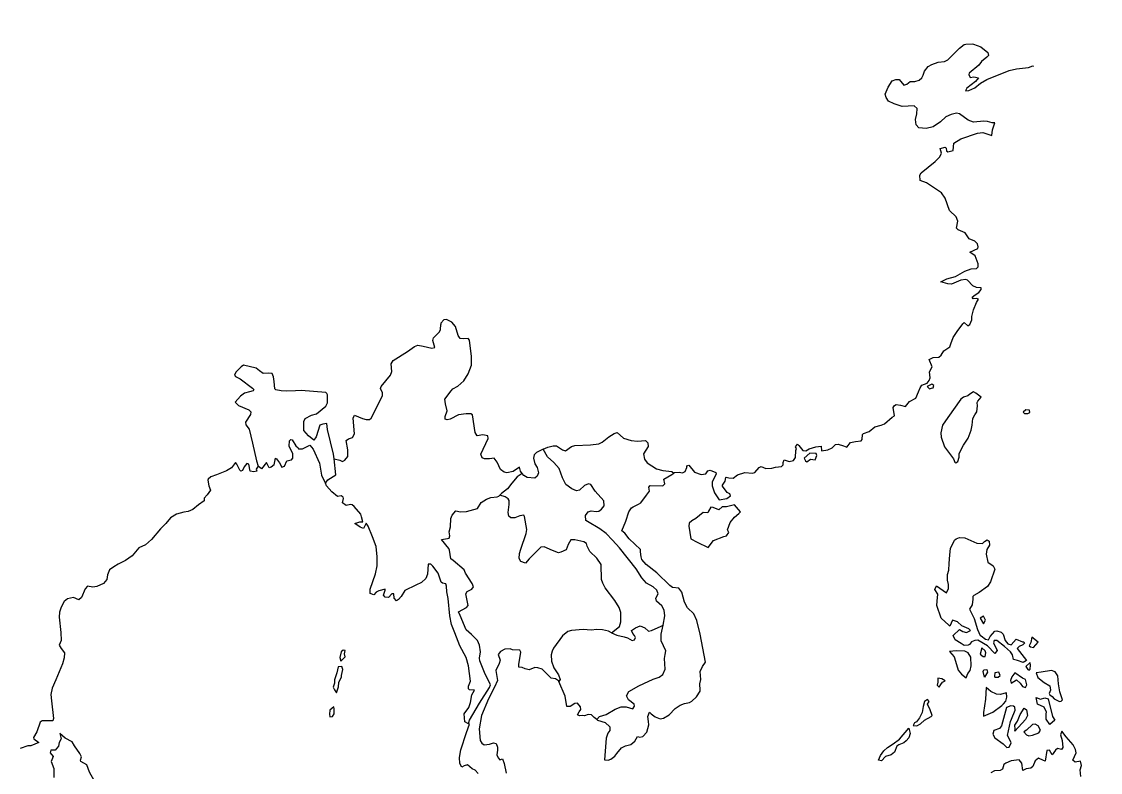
# Model space of a CAD drawing. Extents: x -180 to 180, y -90 to 90.
# Drawn here: x 78.58 to 127.37, y 7.94 to 41.9 of the extents above; entities that cross this region are included whole.
import ezdxf

# ---------------------------------------------------------------- set-up
doc = ezdxf.new("R2010")
doc.units = 0
doc.header["$MEASUREMENT"] = 0
for name, color, linetype in [('POLITICAL_BOUNDARIES', 41, 'CONTINUOUS'), ('SHORE', 131, 'CONTINUOUS'), ('World_Raster', 7, 'CONTINUOUS')]:
    doc.layers.add(name, color=color, linetype=linetype)
picture_1 = doc.add_image_def('image1.tif', size_in_pixel=(720, 360))

msp = doc.modelspace()

# ---------------------------------------------------------------- linework, layer by layer
at = {"layer": 'POLITICAL_BOUNDARIES', "linetype": 'Continuous'}
for points in [[(101.217651, 21.459393), (101.148643, 21.566931), (101.09832, 21.738077), (100.815834, 21.552296), (100.52446, 21.480755), (100.41362, 21.518194), (100.243874, 21.63785), (100.09034, 21.973486), (99.95916, 22.144156), (99.742523, 22.123859), (99.514587, 22.122528), (99.412216, 22.16638), (99.359604, 22.324816), (99.687233, 23.037846), (99.6726, 23.158405), (99.437653, 23.201479), (99.18866, 23.168289), (99.097633, 23.313803), (98.972832, 24.106728), (98.90242, 24.163462), (98.687157, 24.155865), (98.340416, 24.115755), (97.971535, 23.9168), (97.831673, 23.877882), (97.734261, 23.909077), (97.73452, 24.029715), (97.834831, 24.290606), (97.761787, 24.607637), (97.727715, 24.816969), (98.005486, 25.199492), (98.091629, 25.288857), (98.310837, 25.410734), (98.585953, 25.647194), (98.779076, 25.97204), (98.937408, 26.360151), (98.929024, 26.75363), (98.840897, 27.495714), (98.775406, 27.558802), (98.548767, 27.544809), (98.419685, 27.56311), (98.321747, 27.702173), (98.212326, 28.107725), (98.033661, 28.303431), (97.806686, 28.429066), (97.682129, 28.409302), (97.544357, 28.256205), (97.544083, 28.199087)], [(92.713623, 22.127398), (92.981461, 22.059107), (93.095947, 21.996269), (93.208305, 22.054083), (93.331329, 22.219896), (93.33831, 22.524738), (93.269562, 22.943424), (93.37207, 23.026562), (93.552406, 23.091112), (93.638748, 23.250349), (93.572868, 23.967482), (93.632317, 24.094826), (93.997444, 23.950891), (94.172859, 23.901123), (94.311897, 23.895576), (94.388519, 23.953171), (94.905029, 24.965708), (94.905266, 25.111727), (94.818512, 25.295328), (94.83886, 25.390665), (95.26123, 25.900961), (95.322021, 26.072695), (95.2966, 26.415333), (95.38549, 26.574528), (96.036354, 26.971821), (96.35981, 27.202183), (96.500351, 27.260118), (96.751266, 27.223469), (97.135162, 27.124132), (97.267853, 27.150286), (97.185249, 27.473507), (97.217484, 27.600628), (97.48558, 27.862381), (97.536057, 27.970554), (97.544083, 28.199087)], [(92.713623, 22.127398), (92.696854, 22.336851), (92.414711, 23.452785), (92.385948, 23.712959), (92.205666, 23.692867), (92.078903, 23.64134), (91.901482, 23.119623), (91.801048, 22.960295), (91.562767, 23.162104), (91.450508, 23.282099), (91.346779, 23.408491), (91.346466, 23.579935), (91.342491, 23.814861), (91.401283, 23.942192), (91.694519, 24.102638), (91.918556, 24.161079), (92.34095, 24.506411), (92.412476, 24.659212), (92.417702, 25.014807), (92.392357, 25.0718), (92.342262, 25.115948), (91.22979, 25.204748), (90.978226, 25.203291), (90.566177, 25.17551), (90.31974, 25.199486), (90.078392, 25.248882), (90.035545, 25.293077), (90, 25.6166), (89.976295, 25.832352), (89.918114, 25.978031), (89.730736, 26.002352), (89.510399, 25.975677), (89.343117, 26.095329), (89.190758, 26.215071), (88.627106, 26.351492), (88.521851, 26.274702), (88.272186, 26.038364), (88.216194, 25.911079), (88.253693, 25.841459), (88.476067, 25.734819), (89.026794, 25.312635), (89.083244, 25.262167), (89.061989, 25.192205), (88.890434, 25.146778), (88.664696, 25.088335), (88.484375, 24.953959), (88.237946, 24.679489), (88.390366, 24.534321), (88.859093, 24.340191), (88.946281, 24.245457), (88.933212, 24.124731), (88.705971, 23.78051), (88.723816, 23.666313), (88.881851, 23.464027), (89.028381, 22.82987), (89.209282, 22.030809), (89.275917, 21.791309)], [(102.171516, 22.550688), (102.389114, 22.653547), (102.620651, 22.712029), (102.774025, 22.706573), (103.042511, 22.530355), (103.188721, 22.486761), (103.451447, 22.672413), (103.600937, 22.724083), (104.318665, 22.747301), (104.681778, 22.800203), (104.835106, 22.870935), (105.148216, 23.120363), (105.383095, 23.267754), (105.517097, 23.312975), (105.797638, 23.054289), (106.144806, 22.948376), (106.441803, 22.924707), (106.791695, 22.945782), (106.898193, 22.851168), (106.9235, 22.679901), (106.71106, 22.342167), (106.754219, 22.10751), (106.877106, 21.943142), (107.301781, 21.66626), (107.5812, 21.591694), (107.990288, 21.543282), (108.079277, 21.47904)], [(102.171516, 22.550688), (101.866096, 22.409229), (101.758026, 22.300665), (101.738708, 22.154509), (101.800606, 21.888197), (101.903137, 21.723711), (101.956558, 21.489098), (101.90744, 21.336414), (101.787811, 21.240477), (101.442146, 21.27656), (101.297417, 21.370966), (101.217651, 21.459393)], [(107.596954, 14.600504), (107.667076, 15.013734), (107.637657, 15.273951), (107.54174, 15.470259), (107.303421, 15.684793), (107.270798, 15.811617), (107.372238, 16.009075), (107.31118, 16.186541), (107.150017, 16.325302), (106.841858, 16.50131), (106.63002, 16.735027), (106.373436, 17.14629), (105.616325, 18.100718), (105.302299, 18.448126), (105.015831, 18.738541), (104.731384, 18.952763), (104.175652, 19.286045), (104.102974, 19.330059), (104.08374, 19.552179), (104.208427, 19.717995), (104.348244, 19.763258), (104.562134, 19.732761), (104.691208, 19.758917), (104.808716, 19.842146), (104.923347, 19.98885), (104.919479, 20.217413), (104.527748, 20.653248), (104.332756, 20.956882), (104.214859, 20.994291), (104.039803, 20.917074), (103.81073, 20.699854), (103.681572, 20.673702), (103.469887, 20.761368), (103.196602, 20.956604), (103.046539, 21.266855), (102.894348, 21.685032), (102.65007, 21.956636), (102.374252, 22.215353), (102.171516, 22.550688)], [(92.327332, 21.013403), (92.440636, 21.166939), (92.80127, 21.403996), (92.713623, 22.127398)], [(101.217651, 21.459393), (100.99144, 21.299335), (100.752991, 21.0249), (100.554054, 20.763405), (100.292099, 20.558685), (100.204811, 20.475622)], [(98.796906, 10.137455), (98.840866, 10.305548), (99.295517, 11.070598), (99.750252, 11.772078), (99.784752, 11.905681), (99.521004, 12.456776), (99.301239, 12.989073), (99.298943, 13.103394), (99.337318, 13.389457), (99.298141, 13.68777), (99.206673, 13.903198), (98.933647, 14.174713), (98.690582, 14.389235), (98.420906, 15.035509), (98.340698, 15.206523), (98.706528, 15.39921), (98.783432, 15.488578), (98.67923, 16.021473), (98.73661, 16.123419), (98.939644, 16.226231), (99.027275, 16.334719), (98.953735, 16.486702), (98.663193, 16.954958), (98.596786, 17.100634), (98.10585, 17.529604), (97.991257, 17.592442), (97.940926, 17.985874), (97.909698, 18.068253), (97.577133, 18.466368), (97.841743, 18.525076), (97.91481, 18.525507), (97.95372, 18.633682), (97.924553, 18.817667), (97.975983, 19.046581), (97.992485, 19.414976), (98.056564, 19.580448), (98.219322, 19.765547), (98.432518, 19.728687), (98.711807, 19.736675), (99.197006, 19.879206), (99.373817, 20.146936), (99.611626, 20.300716), (99.807617, 20.378059), (100.097725, 20.405151), (100.169044, 20.437315), (100.204811, 20.475622)], [(105.260193, 14.25647), (105.623367, 14.544423), (105.678078, 14.741627), (105.676819, 15.167147), (105.606346, 15.395366), (105.417976, 15.711803), (104.977074, 16.287134), (104.862274, 16.496023), (104.814064, 16.660851), (104.78791, 17.34655), (104.592392, 17.631165), (104.282753, 17.927795), (104.154152, 18.168354), (104.131226, 18.29521), (104.011337, 18.364365), (103.609756, 18.450901), (103.428192, 18.456194), (103.299828, 18.252241), (103.209587, 18.010412), (102.965057, 17.894678), (102.86515, 17.862337), (102.599724, 17.98144), (102.22364, 18.137985), (102.068314, 18.124374), (101.540428, 17.594206), (101.373718, 17.409065), (101.157303, 17.471304), (101.092102, 17.616983), (101.104568, 17.839312), (101.157303, 18.036486), (101.395233, 18.742735), (101.433113, 18.927105), (101.321266, 19.516979), (101.300766, 19.567669), (101.114502, 19.547522), (100.894325, 19.457344), (100.704071, 19.456228), (100.620895, 19.525593), (100.590767, 19.690512), (100.638916, 20.052723), (100.634262, 20.243187), (100.581139, 20.31908), (100.448486, 20.400848), (100.204811, 20.475622)], [(105.260193, 14.25647), (105.124649, 14.331886), (104.855278, 14.381102), (104.596352, 14.398629), (104.34552, 14.365396), (103.98658, 14.395039), (103.459152, 14.353828), (103.28669, 14.308342), (103.05204, 14.110067), (102.638237, 13.555037), (102.572136, 13.421257), (102.53817, 13.249556), (102.54985, 12.96379), (102.64856, 12.672172), (102.86779, 12.349516), (102.939621, 12.133955), (102.874443, 12.054696)], [(104.590843, 10.331385), (104.725479, 10.461097), (105.016266, 10.56446), (105.42775, 10.801949), (105.697372, 10.90519), (105.920891, 10.900153), (106.230743, 10.813051), (106.307045, 10.934207), (106.293709, 11.023069), (106.037727, 11.218482), (105.940514, 11.408471), (106.046211, 11.599679), (106.491714, 11.856396), (106.726616, 11.959427), (107.145561, 12.158822), (107.415047, 12.242985), (107.588165, 12.371048), (107.685928, 12.600294), (107.661491, 13.082887), (107.68396, 13.273574), (107.718254, 13.438924), (107.513367, 13.895018), (107.500412, 14.193451), (107.596954, 14.600504)], [(105.260193, 14.25647), (105.499855, 14.143555), (105.83139, 14.069297), (105.984688, 14.019384), (106.195419, 13.9063), (106.307365, 13.932367), (106.349861, 14.040591), (106.303757, 14.135592), (106.219856, 14.217658), (106.171562, 14.350755), (106.347633, 14.478827), (106.561668, 14.56265), (106.761452, 14.481257), (106.929642, 14.323463), (107.064384, 14.356014), (107.503082, 14.549145), (107.596954, 14.600504)]]:
    msp.add_lwpolyline(points, dxfattribs=at)
at = {"layer": 'SHORE', "linetype": 'Continuous'}
for points in [[(108.079277, 21.47904), (108.103691, 21.495975), (108.320366, 21.515484), (108.469604, 21.490396), (108.590935, 21.547825), (108.66259, 21.725832), (108.670311, 21.802076), (108.758667, 21.840368), (109.016701, 21.510614), (109.321068, 21.415979), (109.525543, 21.448174), (109.617973, 21.581766), (109.719749, 21.613745), (109.983482, 21.499954), (109.990433, 21.423754), (109.811813, 21.074018), (109.806595, 20.896152), (109.91526, 20.585135), (110.13192, 20.261644), (110.474953, 20.332239), (110.637321, 20.45327), (110.617783, 20.542168), (110.496834, 20.599081), (110.280891, 20.884455), (110.276093, 20.935261), (110.406242, 21.113398), (110.437485, 21.272257), (110.442497, 21.297668), (110.567108, 21.259823), (110.770088, 21.247549), (110.953262, 21.394035), (111.289261, 21.496374), (111.637886, 21.478071), (111.739746, 21.510044), (111.93766, 21.726427), (112.034874, 21.771093), (112.243187, 21.676262), (112.511528, 21.695885), (112.676178, 21.747049), (112.953186, 21.773039), (113.018997, 21.843046), (113.019226, 21.951033), (113.074974, 22.078186), (113.300385, 21.996094), (113.487343, 22.047302), (113.581367, 22.18088), (113.602753, 22.492165), (113.622955, 22.587481), (113.580284, 22.663618), (113.666245, 22.790825), (113.739647, 22.721119), (113.920448, 22.499187), (114.048828, 22.480412), (114.19281, 22.569639), (114.507538, 22.665573), (114.741127, 22.691475), (114.762413, 22.48192), (115.051476, 22.526987), (115.2472, 22.616335), (115.389191, 22.762724), (115.512459, 22.78838), (115.746178, 22.712656), (115.91037, 22.655846), (116.063713, 22.853065), (116.288368, 22.90435), (116.544281, 22.930302), (116.603882, 23.000294), (116.607559, 23.216259), (116.655724, 23.267174), (116.912796, 23.362993), (117.166374, 23.573126), (117.449066, 23.649942), (117.609558, 23.707445), (117.956917, 24.000357), (118.052757, 24.064066), (117.999756, 24.438688), (118.064926, 24.527746), (118.128571, 24.578699), (118.327904, 24.547363), (118.549301, 24.48431), (118.734871, 24.707008), (119.016609, 24.866386), (119.149017, 25.152468), (119.227333, 25.33046), (119.299515, 25.457623), (119.539047, 25.547039), (119.632278, 25.667898), (119.674011, 25.788654), (119.639694, 26.055311), (119.758553, 26.284185), (119.632568, 26.607801), (119.804375, 26.709772), (120.060699, 26.723003), (120.175018, 26.805807), (120.287758, 27.002911), (120.555473, 27.193985), (120.612549, 27.327463), (120.709564, 27.607077), (120.890167, 27.886866), (121.146042, 28.230303), (121.212227, 28.293953), (121.369576, 28.141867), (121.463371, 28.199221), (121.562187, 28.402634), (121.5495, 28.561352), (121.636177, 28.853632), (121.770416, 29.190453), (121.852829, 29.336679), (121.761864, 29.374588), (121.615128, 29.361576), (121.565575, 29.431322), (121.702103, 29.539557), (121.874054, 29.641508), (121.978027, 29.781425), (121.973984, 29.851254), (121.768898, 29.863527), (121.594933, 29.939369), (121.35891, 30.205551), (121.286186, 30.230803), (121.066399, 30.204954), (120.641533, 30.013582), (120.471214, 30.038622), (120.147331, 30.13319), (120.430595, 30.267122), (120.812332, 30.363155), (121.239136, 30.611675), (121.532097, 30.70752), (121.772591, 30.727074), (121.835533, 30.80974), (121.843895, 30.943092), (121.702538, 31.298359), (121.511551, 31.437635), (121.471939, 31.469311), (121.826973, 31.635124), (121.848701, 31.705), (121.809624, 31.844599), (121.687332, 31.964981), (121.434196, 32.078739), (121.254425, 32.34502), (120.941971, 32.477707), (120.864525, 32.560089), (120.92305, 32.864956), (120.844254, 33.061596), (120.543945, 33.353027), (120.353096, 33.911301), (120.177261, 34.152195), (119.824142, 34.386356), (119.503586, 34.607903), (119.224533, 34.708904), (119.206909, 34.956448), (119.263832, 35.058239), (119.892494, 35.561943), (120.111008, 35.78503), (120.179237, 35.950569), (120.117439, 36.160416), (120.343002, 36.211773), (120.400154, 36.17371), (120.407341, 36.052837), (120.473389, 36.002068), (120.708496, 36.07254), (120.740982, 36.403492), (121.059151, 36.601421), (121.813553, 36.8512), (122.050362, 36.877148), (122.183792, 36.839222), (122.459251, 36.750664), (122.484932, 36.998978), (122.596527, 37.317547), (122.47316, 37.317295), (122.26123, 37.380535), (122.098511, 37.392937), (121.638008, 37.353806), (121.39344, 37.442455), (120.991066, 37.721848), (120.861778, 37.753433), (120.621727, 37.695629), (120.373055, 37.593227), (120.144363, 37.369884), (119.802528, 37.133591), (119.488068, 37.062935), (119.158264, 37.09409), (119.040672, 37.221188), (119.015312, 37.463104), (119.070923, 37.724346), (119.078911, 37.966396), (118.948318, 38.080803), (118.403938, 38.060585), (118.044342, 38.180893), (117.793129, 38.301453), (117.682701, 38.466888), (117.643166, 38.619743), (117.778717, 38.932308), (117.956551, 39.219509), (118.113777, 39.27721), (118.27359, 39.271156), (118.478264, 39.016579), (118.616096, 39.067852), (118.763, 39.189259), (118.98494, 39.183331), (119.181313, 39.241104), (119.294266, 39.356075), (119.353088, 39.470951), (119.414345, 39.655998), (119.589165, 39.860405), (119.75145, 39.950016), (120.027489, 40.059135), (120.316391, 40.098076), (120.47641, 40.168747), (120.992088, 40.700787), (121.214272, 40.867653), (121.28894, 40.874207), (121.571671, 40.887585), (121.630394, 40.881298), (121.957291, 40.753925), (122.286011, 40.50499), (122.311569, 40.370693), (122.240181, 40.28101), (121.992645, 40.095051), (121.871803, 39.922379), (121.443069, 39.570805), (121.417007, 39.50061), (121.48584, 39.366863), (121.652626, 39.399075), (121.863823, 39.348488), (121.715446, 39.188831), (121.32737, 38.882095), (121.268997, 38.76725), (121.420151, 38.77393), (121.69207, 38.895573), (121.946838, 39.106419), (122.231155, 39.272732), (123.242729, 39.689175), (123.570099, 39.766361), (124.120193, 39.824856), (124.307747, 39.901756), (124.337555, 39.860115)], [(119.635094, 25.28051), (119.732658, 25.312458), (119.806274, 25.338015), (119.834518, 25.439692), (119.741287, 25.503014), (119.539154, 25.388262), (119.635094, 25.28051)], [(120.826057, 21.942171), (120.928307, 22.005903), (120.979507, 22.202908), (120.985641, 22.361713), (121.173401, 22.736851), (121.38607, 23.054882), (121.528984, 23.41721), (121.573746, 23.63961), (121.603088, 23.950884), (121.685204, 24.10984), (121.776222, 24.243416), (121.806763, 24.522943), (121.796371, 24.662647), (121.83403, 24.726246), (121.984177, 24.917097), (121.735023, 25.0944), (121.63253, 25.151339), (121.471306, 25.049391), (121.368271, 24.966604), (121.176857, 24.909048), (121.060638, 24.826225), (120.469986, 23.992956), (120.224419, 23.636755), (120.153946, 23.29998), (120.167755, 23.103106), (120.317101, 22.658823), (120.731766, 22.113459), (120.780243, 21.967482), (120.826057, 21.942171)], [(124.081436, 24.165714), (124.183998, 24.223093), (124.163086, 24.318317), (123.997955, 24.337017), (123.882896, 24.2288), (123.944313, 24.178131), (124.081436, 24.165714)], [(90, 21.849041), (90.073349, 22.150198), (90.106361, 22.124796), (90.246086, 21.947226), (90.360733, 21.750544), (90.478226, 21.795256), (90.584122, 22.036877), (90.788895, 22.075418), (90.853035, 22.151781), (90.855515, 22.342361), (90.687439, 22.697731), (90.699059, 22.939148), (90.767761, 22.996466), (90.823372, 22.977522), (90.983955, 22.711065), (91.09285, 22.616009), (91.108475, 22.57793), (91.285042, 22.578302), (91.613838, 22.737806), (91.774734, 22.560286), (92.049568, 21.925642), (92.149719, 21.379549), (92.270523, 21.132063), (92.327332, 21.013403)], [(89.275917, 21.791309), (89.198433, 21.646448), (89.22921, 21.563931), (89.084602, 21.531858), (88.927124, 21.556925), (88.860641, 21.874413), (88.771263, 21.912338), (88.657547, 21.753286), (88.580719, 21.594309), (88.503235, 21.568743), (88.451591, 21.613094), (88.325279, 21.879623), (88.256706, 21.955713), (88.071159, 21.71393), (87.844383, 21.580051), (87.397903, 21.401228), (87.140862, 21.305401), (87.022362, 21.203505), (86.999855, 21.152641), (87.047874, 20.892288), (87.129776, 20.708231), (86.978867, 20.485573), (86.841515, 20.336079), (86.836044, 20.220619), (86.589287, 20.033716), (86.322838, 19.823515), (86.11261, 19.74048), (85.918434, 19.714657), (85.582771, 19.622347), (85.316879, 19.459278), (85.110291, 19.198383), (84.862434, 18.950104), (84.466393, 18.472813), (84.191345, 18.224464), (83.88839, 18.100422), (83.58506, 17.727652), (83.28064, 17.517365), (82.953255, 17.351492), (82.750084, 17.243059), (82.557663, 17.102884), (82.471085, 16.873991), (82.438255, 16.664274), (82.28508, 16.479713), (81.992645, 16.345675), (81.800438, 16.319849), (81.572762, 16.363836), (81.456764, 16.242884), (81.291565, 15.843764), (81.166779, 15.740371), (80.939629, 15.854242), (80.663422, 15.790118), (80.503883, 15.662715), (80.367088, 15.408292), (80.293068, 15.192128), (80.290733, 14.963406), (80.365318, 14.271071), (80.373383, 13.908957), (80.279556, 13.686388), (80.381798, 13.540488), (80.523544, 13.350184), (80.51712, 13.121453), (80.427422, 12.848063), (80.126472, 12.123134), (79.973015, 11.747947), (79.914398, 11.461914), (79.935493, 11.16969), (80.029938, 10.3757), (79.993607, 10.267607), (79.704582, 10.266987), (79.509933, 10.272918), (79.426147, 10.209195), (79.275948, 9.776823), (79.130272, 9.509651), (79.141388, 9.452492), (79.363304, 9.294128), (79.001312, 9.147204), (78.863792, 9.140558), (78.517502, 9.012736)], [(90, 21.849041), (89.87384, 21.736811), (89.782616, 21.717554), (89.660286, 21.958683), (89.437546, 21.672354), (89.275917, 21.791309)], [(114.098869, 21.985081), (114.262474, 22.099752), (114.477661, 22.074806), (114.54998, 22.278208), (114.516037, 22.36072), (114.224533, 22.372799), (113.97171, 22.14995), (114.028625, 22.035746), (114.098869, 21.985081)], [(104.590843, 10.331385), (104.631462, 10.301651), (104.968529, 10.194372), (105.18219, 9.997884), (105.190948, 9.839061), (105.094109, 9.711782), (105.026039, 9.48927), (104.981285, 8.898292), (104.946144, 8.51064), (105.110741, 8.491942), (105.229347, 8.536676), (105.412086, 8.670497), (105.500252, 8.791405), (105.706741, 9.045988), (105.894417, 9.141691), (106.130257, 9.205737), (106.32206, 9.352289), (106.432938, 9.568548), (106.538727, 9.537002), (106.685692, 9.569093), (106.85994, 9.76007), (106.952271, 10.084297), (106.930656, 10.243081), (106.908051, 10.465394), (106.976822, 10.656144), (107.057457, 10.592788), (107.239288, 10.453398), (107.469376, 10.364954), (107.6157, 10.384332), (107.876541, 10.543728), (108.142387, 10.823841), (108.367943, 10.983161), (108.55648, 11.059802), (108.785187, 11.104766), (108.899567, 11.162193), (109.100967, 11.359571), (109.264961, 11.607699), (109.277016, 11.652194), (109.25209, 11.950741), (109.294609, 12.13506), (109.272095, 12.503485), (109.378204, 12.726066), (109.510788, 12.923304), (109.274811, 14.186997), (109.121422, 14.809235), (108.989784, 15.107532), (108.702606, 15.38008), (108.566727, 15.640242), (108.439812, 16.097353), (108.299011, 16.26856), (108.012833, 16.299715), (107.895691, 16.388399), (107.318634, 16.971582), (106.82592, 17.345327), (106.636726, 17.567251), (106.597511, 17.681511), (106.578865, 17.916508), (106.568108, 18.024467), (106.067795, 18.506168), (105.856979, 18.759808), (105.736244, 18.861183), (105.910629, 19.299852), (106.04705, 19.719381), (106.168533, 19.897495), (106.245331, 19.954824), (106.485092, 20.06333), (106.584587, 20.12706), (106.847961, 20.483335), (106.975235, 20.655109), (106.949921, 20.832922), (107.010696, 20.921978), (107.578003, 20.897764), (107.669464, 20.993242), (107.621475, 21.202759), (107.993439, 21.41951), (108.079277, 21.47904)], [(98.796906, 10.137455), (98.635315, 10.218839), (98.601524, 10.580913), (98.808945, 10.879963), (98.88723, 11.102509), (98.942039, 11.452053), (99.071014, 11.661988), (98.840729, 11.674205), (98.793839, 11.712214), (98.791969, 11.839283), (98.880203, 12.068185), (98.80043, 12.754152), (98.689583, 13.128747), (98.40255, 13.661781), (98.182808, 14.252139), (98.026649, 14.63298), (97.945961, 15.026674), (97.867737, 15.807908), (97.815109, 16.112726), (97.799774, 16.366793), (97.776886, 16.462042), (97.622139, 16.499821), (97.555656, 16.544144), (97.418655, 16.956779), (97.186745, 17.261206), (97.085289, 17.362633), (96.974052, 17.349678), (96.937737, 16.904932), (96.866562, 16.714199), (96.672913, 16.529549), (96.407562, 16.40193), (95.917465, 16.172186), (95.755989, 15.892322), (95.621864, 15.758624), (95.533485, 15.694902), (95.426636, 15.821735), (95.423866, 16.018661), (95.328461, 16.0121), (95.176308, 15.852963), (95.03167, 15.859011), (94.957077, 15.954141), (95.0233, 16.176626), (95.022942, 16.227444), (94.743385, 16.150608), (94.619263, 16.093176), (94.507751, 15.965877), (94.348022, 16.022711), (94.347015, 16.232351), (94.595673, 16.925331), (94.668526, 17.281235), (94.668999, 17.681442), (94.62413, 18.157785), (94.451073, 18.595751), (94.257378, 19.078119), (94.169243, 19.211329), (94.042709, 18.969664), (93.898331, 19.026525), (93.661606, 19.191185), (93.87867, 19.267885), (94.018661, 19.274532), (93.9515, 19.49037), (93.92749, 19.61101), (93.619667, 19.959732), (93.537987, 20.042145), (93.452148, 20.054665), (93.269295, 20.009806), (93.098091, 20.130138), (93.136948, 20.327143), (93.125145, 20.390644), (93.030762, 20.441259), (92.866455, 20.421858), (92.607018, 20.630934), (92.379959, 20.903606), (92.327332, 21.013403)], [(109.633316, 18.113592), (109.872742, 18.431705), (110.334984, 18.604206), (110.466187, 18.642599), (110.56514, 18.782549), (110.50238, 18.915815), (110.630692, 19.246391), (110.81617, 19.488159), (111.015472, 19.647383), (111.089027, 19.723755), (110.821014, 20.034433), (110.46199, 19.957447), (110.264275, 19.957026), (110.119545, 19.816978), (109.861313, 19.918058), (109.75399, 19.930529), (109.645912, 19.752447), (109.623779, 19.676178), (109.401825, 19.701113), (109.077347, 19.420931), (108.888641, 19.312555), (108.780563, 19.204344), (108.764145, 19.077267), (108.855591, 18.499418), (109.14225, 18.347574), (109.633316, 18.113592)], [(120.567291, 14.547918), (120.508774, 14.592264), (120.175346, 14.921875), (119.97551, 15.486807), (119.992378, 15.677415), (120.016624, 15.995092), (119.885078, 16.204424), (119.965691, 16.376112), (120.405769, 16.059439), (120.496788, 16.250198), (120.507118, 16.434435), (120.461792, 16.63126), (120.450226, 16.89167), (120.515205, 17.088734), (120.526703, 17.387297), (120.563469, 17.774853), (120.596741, 18.060764), (120.768044, 18.448595), (120.852531, 18.505941), (121.004082, 18.56979), (121.240036, 18.544882), (121.784447, 18.311022), (122.04351, 18.292524), (122.128319, 18.38798), (122.253258, 18.464466), (122.342674, 18.401138), (122.350815, 18.223303), (122.231483, 18.026142), (122.211098, 17.810135), (122.273964, 17.45455), (122.517311, 17.27722), (122.599243, 17.1313), (122.406975, 16.559195), (122.267616, 16.349276), (121.892265, 16.075335), (121.642647, 15.935046), (121.605934, 15.890505), (121.607231, 15.769805), (121.571838, 15.51564), (121.445862, 15.324806), (121.50296, 15.229635), (121.660477, 14.899653), (121.8153, 14.404493), (121.932457, 14.125231), (121.974075, 14.112615), (122.177124, 13.966942), (122.310257, 13.935463), (122.382919, 14.081739), (122.601074, 14.323605), (122.69014, 14.336493), (122.878288, 14.286079), (122.979836, 14.191005), (123.060013, 13.905314), (123.188728, 13.746779), (123.335434, 13.708979), (123.562874, 13.969924), (123.842178, 13.849828), (123.905563, 13.837247), (123.940559, 13.780158), (123.864906, 13.710114), (123.695038, 13.639872), (123.601288, 13.54439), (124.02256, 12.992603), (123.88063, 12.909717), (123.624878, 12.998105), (123.44265, 13.04218), (123.400635, 13.258086), (123.297356, 13.397615), (123.027824, 13.638438), (122.689079, 13.898171), (122.573006, 13.897923), (122.528938, 13.796182), (122.695663, 13.447144), (122.597755, 13.319885), (122.270958, 13.668581), (121.828606, 13.91538), (121.689835, 13.908722), (121.535385, 13.844871), (121.453384, 13.730351), (121.39077, 13.698454), (121.213028, 13.672656), (121.068176, 13.773988), (120.80217, 13.938588), (120.714294, 14.128975), (121.002266, 14.402745), (121.147476, 14.307777), (121.308624, 14.270004), (121.489105, 14.35933), (121.420898, 14.435407), (121.10025, 14.568119), (120.910072, 14.745586), (120.675102, 14.821311), (120.567291, 14.547918)], [(122.07885, 14.652803), (122.179588, 14.83089), (122.09082, 15.002212), (121.931267, 14.912938), (122.07885, 14.652803)], [(124.347473, 13.590459), (124.550224, 13.832282), (124.264694, 14.054016), (124.229118, 13.818894), (124.15567, 13.666269), (124.206184, 13.615555), (124.347473, 13.590459)], [(93.014908, 12.976781), (93.174484, 13.116893), (93.223312, 13.167826), (93.194717, 13.307527), (93.210464, 13.453689), (93.125511, 13.472557), (93.029602, 13.389767), (92.97422, 13.141877), (93.014908, 12.976781)], [(102.874443, 12.054696), (102.86216, 12.083105), (102.733421, 12.165421), (102.527573, 12.203096), (102.122246, 12.602464), (101.9272, 12.671934), (101.790306, 12.677988), (101.532784, 12.575791), (101.357323, 12.626234), (101.226692, 12.689488), (101.075294, 12.695514), (101.074913, 12.822572), (101.160645, 13.381823), (101.112373, 13.46431), (100.789116, 13.489025), (100.677597, 13.526902), (100.443344, 13.507343), (100.243668, 13.411621), (100.133995, 13.277972), (100.22683, 13.011345), (100.180779, 12.858766), (100.037369, 12.540805), (100.07476, 12.280405), (100.09893, 12.096217), (99.967087, 11.797338), (99.704964, 11.263099), (99.389839, 10.506372), (99.275017, 9.915251), (99.322319, 9.388015), (99.399284, 9.254759), (99.502121, 9.178738), (99.74984, 9.211037), (99.927711, 9.274957), (100.040924, 9.24343), (100.101685, 9.084723), (100.105789, 8.938603), (100.069565, 8.728846), (100.133041, 8.601913), (100.213013, 8.507037), (100.335205, 8.549022), (100.411377, 8.342019), (100.505585, 7.90382)], [(121.297699, 12.218068), (121.380997, 12.415176), (121.477303, 12.542446), (121.5205, 12.758533), (121.508148, 13.146021), (121.384331, 13.349044), (121.242851, 13.424968), (120.852249, 13.430477), (120.544167, 13.404405), (120.750626, 13.169801), (120.914619, 12.668292), (120.937416, 12.566695), (121.09446, 12.382803), (121.297699, 12.218068)], [(122.070671, 13.178999), (122.158508, 13.185531), (122.195389, 13.34443), (122.165474, 13.439656), (122.009651, 13.566371), (121.933586, 13.286697), (122.070671, 13.178999)], [(92.830894, 11.534194), (92.914581, 11.813926), (92.932564, 12.00456), (93.051178, 12.258943), (93.050171, 12.322473), (93.1129, 12.589444), (93.061859, 12.72911), (92.901207, 12.716053), (92.838211, 12.449081), (92.740829, 12.118505), (92.741364, 11.972384), (92.681244, 11.794355), (92.727943, 11.673742), (92.830894, 11.534194)], [(124.144356, 12.560889), (124.194695, 12.611822), (124.211731, 12.789726), (124.198563, 12.904056), (124.000175, 12.725748), (124.082626, 12.586169), (124.144356, 12.560889)], [(122.127159, 12.251618), (122.073418, 12.505611), (122.105232, 12.581907), (122.230057, 12.594888), (122.272026, 12.474277), (122.127159, 12.251618)], [(122.596962, 12.246268), (122.742599, 12.252936), (122.845009, 12.316685), (122.77813, 12.469015), (122.600136, 12.436868), (122.581841, 12.297058), (122.596962, 12.246268)], [(123.978333, 11.785482), (124.042625, 11.893621), (123.981117, 12.147606), (123.842926, 12.198125), (123.50621, 12.445168), (123.358055, 12.254264), (123.307724, 12.088986), (123.330132, 11.981027), (123.579666, 12.121333), (123.734657, 11.975543), (123.853676, 11.829694), (123.978333, 11.785482)], [(125.526718, 11.140824), (125.602081, 11.166399), (125.652351, 11.223681), (125.536812, 11.579197), (125.481392, 11.941195), (125.450073, 12.309579), (125.322731, 12.49354), (125.1558, 12.544003), (124.698166, 12.47949), (124.467712, 12.434529), (124.534073, 12.225032), (124.831734, 12.009669), (125.079163, 11.851378), (125.120224, 11.660891), (125.057869, 11.508286), (125.087006, 11.451175), (125.193436, 11.375162), (125.273621, 11.260987), (125.526718, 11.140824)], [(104.590843, 10.331385), (104.475677, 10.415686), (104.363968, 10.536153), (104.206726, 10.554872), (104.034615, 10.49097), (103.942429, 10.509831), (103.810585, 10.490481), (103.728531, 10.54114), (103.792122, 10.681052), (103.873978, 10.782878), (103.855988, 10.897195), (103.728554, 11.074813), (103.603783, 11.055484), (103.395706, 10.921615), (103.243248, 10.914943), (103.166252, 11.384916), (102.874443, 12.054696)], [(120.07283, 11.796142), (120.159172, 11.910678), (120.222397, 12.012455), (120.353386, 12.076272), (120.206879, 12.177603), (120.013817, 12.196245), (120.021301, 12.024729), (119.983109, 11.891245), (120.07283, 11.796142)], [(122.076668, 10.485378), (122.500931, 10.664182), (122.909859, 10.957301), (122.992416, 11.046426), (123.100487, 11.167362), (123.136017, 11.345326), (123.123596, 11.542235), (122.838684, 11.45903), (122.673828, 11.47139), (122.414299, 11.597884), (122.197304, 11.775303), (122.169983, 11.24795), (122.086807, 10.64423), (122.076668, 10.485378)], [(119.068214, 10.040532), (119.237465, 10.14255), (119.42067, 10.308123), (119.719185, 10.467596), (119.767982, 10.518529), (119.672562, 10.772445), (119.548203, 11.019941), (119.620407, 11.147161), (119.557518, 11.229611), (119.410667, 11.146714), (119.348885, 10.917868), (119.311783, 10.644602), (119.192825, 10.40928), (119.051498, 10.23109), (118.960228, 10.186421), (118.903336, 10.052879), (119.068214, 10.040532)], [(125.077843, 10.110661), (124.916084, 10.351731), (124.91394, 10.593147), (124.929039, 10.663066), (124.824356, 10.885185), (124.530457, 11.030679), (124.463928, 11.322768), (124.658043, 11.253308), (124.859467, 11.304564), (125.005989, 11.260403), (125.196793, 10.473052), (125.307281, 10.295392), (125.077843, 10.110661)], [(92.520981, 10.453454), (92.637634, 10.466401), (92.712585, 10.587282), (92.723412, 10.80332), (92.703667, 10.911288), (92.524498, 10.758426), (92.509163, 10.574142), (92.520981, 10.453454)], [(123.145294, 9.064561), (123.240791, 9.083823), (123.336662, 9.268279), (123.240234, 9.477728), (123.165878, 9.610984), (123.308098, 10.246619), (123.347931, 10.34835), (123.515717, 10.755312), (123.494003, 10.882322), (123.442734, 10.939396), (123.321281, 10.95184), (123.123817, 10.868816), (122.904404, 10.048803), (122.805763, 9.927876), (122.551117, 9.832028), (122.50679, 9.666749), (122.599289, 9.495406), (122.97226, 9.22937), (123.145294, 9.064561)], [(123.916229, 10.845113), (124.031151, 10.775482), (124.066292, 10.508731), (123.989693, 10.337033), (123.494926, 9.808648), (123.517235, 9.891289), (123.50602, 10.069155), (123.626724, 10.253657), (123.745979, 10.552509), (123.916229, 10.845113)], [(99.228172, 7.888346), (99.093117, 8.03419), (98.953285, 8.103786), (98.748299, 8.281239), (98.593925, 8.236429), (98.496071, 8.172679), (98.398895, 8.344024), (98.380836, 8.617193), (98.454231, 8.954093), (98.705414, 9.736124), (98.836288, 10.117625), (98.796906, 10.137455)], [(117.474281, 8.467802), (117.331474, 8.486548), (117.428154, 8.70278), (117.582458, 8.912773), (117.739555, 9.065598), (118.005737, 9.225003), (118.292168, 9.447996), (118.711731, 9.938113), (118.761375, 9.690432), (118.708237, 9.499722), (118.588203, 9.366045), (118.479935, 9.283214), (118.24791, 9.187415), (118.170853, 9.130065), (118.060806, 8.850276), (117.91375, 8.729244), (117.647751, 8.652432), (117.474281, 8.467802)], [(126.483604, 7.750246), (126.458153, 8.061512), (126.509964, 8.252235), (126.47554, 8.442755), (126.233658, 8.397763), (126.126862, 8.499188), (126.278275, 8.829889), (126.240761, 8.975932), (126.137611, 9.191723), (125.817505, 9.553178), (125.631714, 9.800551), (125.565948, 9.641575), (125.643158, 9.387611), (125.664635, 9.069995), (125.60498, 8.968206), (125.428513, 9.0123), (125.336227, 8.948571), (125.194542, 8.732244), (125.07579, 8.941656), (124.945305, 8.935019), (124.874245, 8.445659), (124.790863, 8.48359), (124.575264, 8.578425), (124.414055, 8.463716), (124.320877, 8.209381), (124.2276, 8.12659), (124.009132, 8.100697), (123.866463, 8.030502), (123.820618, 8.354433), (123.689537, 8.512987), (123.339485, 8.467757), (123.092438, 8.359217), (123.00016, 8.289126), (122.939987, 8.079333), (122.84166, 8.021934), (122.587692, 8.002328), (122.415352, 7.919363)], [(124.138443, 9.587673), (124.293678, 9.626133), (124.584946, 9.728406), (124.662102, 9.855637), (124.557457, 10.039654), (124.421715, 10.12196), (124.296875, 10.10263), (124.033684, 9.85428), (123.903633, 9.777762), (124.034271, 9.631919), (124.138443, 9.587673)], [(82.008522, 7.330141), (81.649635, 7.945692), (81.529793, 8.275839), (81.263741, 8.427756), (81.252739, 8.491266), (81.297104, 8.643852), (81.218582, 8.78982), (80.971291, 9.138754), (80.866081, 9.316428), (80.551262, 9.487303), (80.313248, 9.70357), (80.381737, 9.462162), (80.28019, 9.296105), (80.256279, 9.130856), (80.099678, 8.937359), (79.909462, 8.947855), (79.878296, 8.821902), (80.012367, 8.664462), (79.927841, 8.433548), (80.035835, 8.120119), (80.044395, 7.713481)]]:
    msp.add_lwpolyline(points, dxfattribs=at)

# ---------------------------------------------------------------- pictures from other files: only their frames are drawn
at = {"layer": 'World_Raster'}
image = msp.add_image(picture_1, insert=(-179.901642, -89.98465), size_in_units=(359.7601, 179.88005), dxfattribs=at)
image.dxf.flags = 7

doc.saveas('drawing.dxf')
